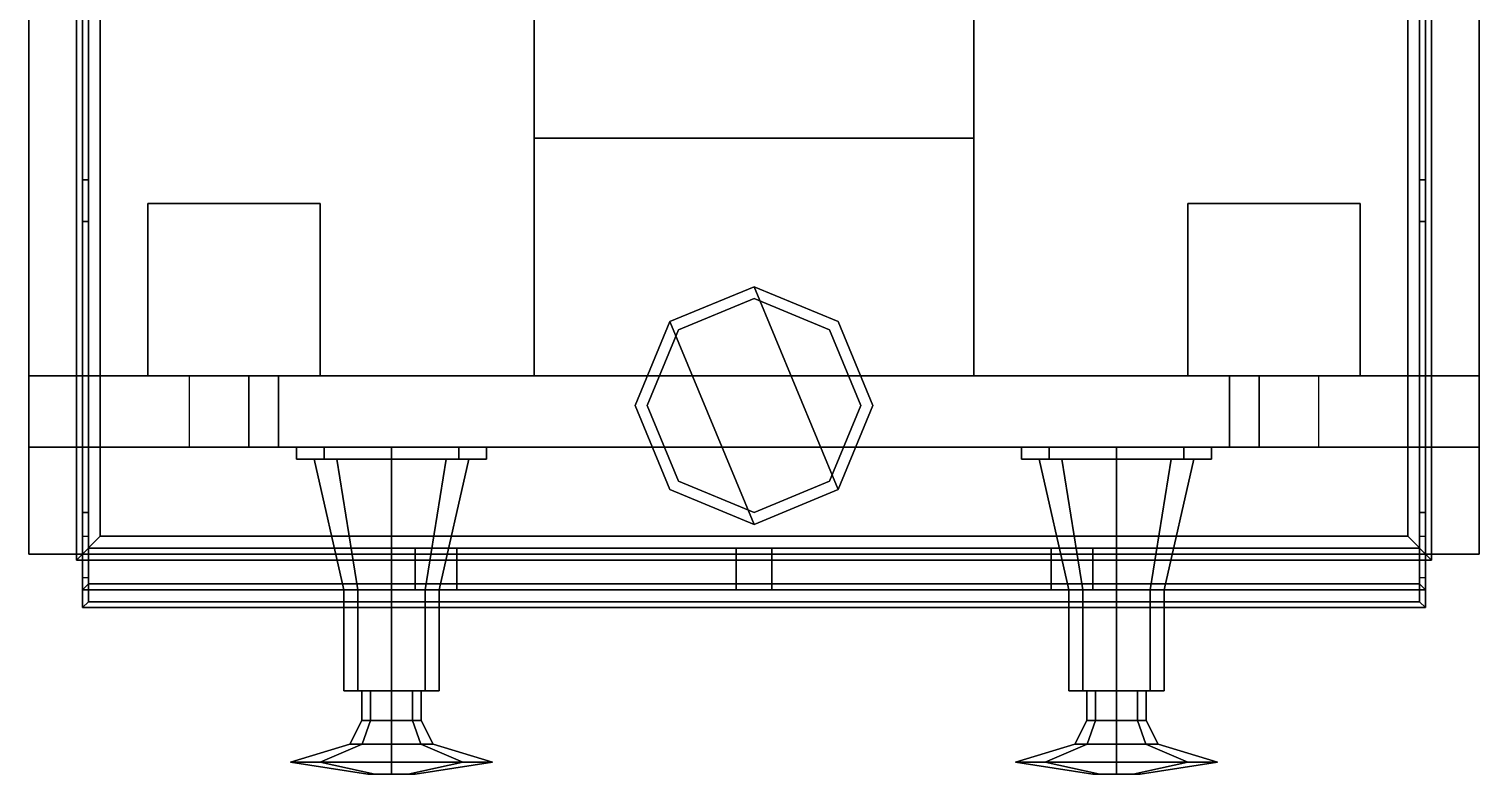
# Model space of a CAD drawing. Header units: millimetres. Extents: x -1.2 to 3, y -5.2 to 18.7.
# Drawn here: x -1.22 to 1.22, y -5.2 to -3.946 of the extents above; entities that cross this region are included whole.
import ezdxf

# ---------------------------------------------------------------- set-up
doc = ezdxf.new("R2010")
doc.units = ezdxf.units.MM

msp = doc.modelspace()

# ---------------------------------------------------------------- linework, layer by layer
for points in [[(-1.22, 4.67, 1.04), (-1.22, -4.83, 1.04), (-1.22, -4.83, 1.15), (-1.22, 4.67, 1.15)], [(1.22, 4.67, 1.04), (1.22, -4.83, 1.04), (-1.22, -4.83, 1.04), (-1.22, 4.67, 1.04)], [(-1.13, 1.91, 1.15), (-1.22, 4.67, 1.15), (-1.22, -4.83, 1.15), (-1.13, -4.83, 1.15)], [(1.22, -4.83, 1.15), (1.22, 4.67, 1.15), (1.13, 1.91, 1.15), (1.13, -4.83, 1.15)], [(1.22, -4.83, 1.15), (1.22, -4.83, 1.04), (1.22, 4.67, 1.04), (1.22, 4.67, 1.15)], [(-0.37, 3.47, 0.46), (-0.37, -4.13, 0.46), (-0.37, -4.13, 1.04), (-0.37, 3.47, 1.04)], [(0.37, 3.47, 0.46), (0.37, -4.13, 0.46), (-0.37, -4.13, 0.46), (-0.37, 3.47, 0.46)], [(0.37, -4.13, 1.04), (0.37, -4.13, 0.46), (0.37, 3.47, 0.46), (0.37, 3.47, 1.04)], [(-1.13, -3.73, 1.15), (-1.13, -4.83, 1.15), (-1.13, -4.83, 2.44), (-1.13, -3.73, 2.44)], [(1.13, -4.83, 2.44), (1.13, -4.83, 1.15), (1.13, -3.73, 1.15), (1.13, -3.73, 2.44)], [(-1.12, -3.77, 2.54), (-1.12, -4.76, 2.54), (-1.13, -4.76, 2.54), (-1.13, -3.77, 2.54)], [(-1.13, -3.77, 2.54), (-1.13, -4.83, 2.54), (-1.13, -4.83, 2.59), (-1.13, -3.77, 2.59)], [(-1.13, -3.77, 2.59), (-1.13, -4.83, 2.59), (-1.12, -4.83, 2.59), (-1.12, -3.77, 2.59)], [(-1.12, -3.77, 2.67), (-1.12, -4.88, 2.67), (-1.13, -4.89, 2.67), (-1.13, -3.77, 2.67)], [(-1.13, -3.77, 2.67), (-1.13, -4.89, 2.67), (-1.13, -4.92, 2.72), (-1.13, -3.77, 2.72)], [(-1.13, -3.77, 2.72), (-1.13, -4.92, 2.72), (-1.12, -4.91, 2.72), (-1.12, -3.77, 2.72)], [(-1.12, -4.82, 2.59), (-1.12, -4.82, 2.54), (-1.12, -3.77, 2.54), (-1.12, -3.77, 2.59)], [(-1.12, -4.91, 2.72), (-1.12, -4.88, 2.67), (-1.12, -3.77, 2.67), (-1.12, -3.77, 2.72)], [(1.12, -3.77, 2.67), (1.12, -4.88, 2.67), (1.12, -4.91, 2.72), (1.12, -3.77, 2.72)], [(1.13, -3.77, 2.67), (1.13, -4.89, 2.67), (1.12, -4.88, 2.67), (1.12, -3.77, 2.67)], [(1.12, -3.77, 2.72), (1.12, -4.91, 2.72), (1.13, -4.92, 2.72), (1.13, -3.77, 2.72)], [(1.13, -3.77, 2.54), (1.13, -4.83, 2.54), (1.12, -4.83, 2.54), (1.12, -3.77, 2.54)], [(1.12, -3.77, 2.54), (1.12, -4.82, 2.54), (1.12, -4.82, 2.59), (1.12, -3.77, 2.59)], [(1.12, -3.77, 2.59), (1.12, -4.83, 2.59), (1.13, -4.83, 2.59), (1.13, -3.77, 2.59)], [(1.13, -4.92, 2.72), (1.13, -4.89, 2.67), (1.13, -3.77, 2.67), (1.13, -3.77, 2.72)], [(1.13, -4.83, 2.59), (1.13, -4.83, 2.54), (1.13, -3.77, 2.54), (1.13, -3.77, 2.59)], [(-1.14, -3.87, 2.48), (-1.14, -3.85, 2.44), (-1.14, -4.84, 2.44), (-1.14, -4.84, 2.48)], [(-1.14, -3.85, 2.44), (-1.13, -3.85, 2.44), (-1.13, -4.83, 2.44), (-1.14, -4.84, 2.44)], [(-1.1, -4.8, 2.48), (-1.1, -4.8, 2.44), (-1.1, -3.85, 2.44), (-1.1, -3.87, 2.48)], [(-1.1, -3.85, 2.44), (-1.1, -4.8, 2.44), (1.1, -4.8, 2.44), (1.1, -3.85, 2.44)], [(1.1, -3.87, 2.48), (1.1, -3.85, 2.44), (1.1, -4.8, 2.44), (1.1, -4.8, 2.48)], [(1.13, -3.85, 2.44), (1.14, -3.85, 2.44), (1.14, -4.84, 2.44), (1.13, -4.83, 2.44)], [(1.14, -4.84, 2.48), (1.14, -4.84, 2.44), (1.14, -3.85, 2.44), (1.14, -3.87, 2.48)], [(-1.14, -4.84, 2.48), (-1.1, -4.8, 2.48), (-1.1, -3.87, 2.48), (-1.14, -3.87, 2.48)], [(1.1, -4.8, 2.48), (1.14, -4.84, 2.48), (1.14, -3.87, 2.48), (1.1, -3.87, 2.48)], [(-0.37, -4.13, 0.66), (-0.37, -4.13, 0.46), (0.37, -4.13, 0.46), (0.37, -4.13, 0.66)], [(-0.37, -4.13, 0.66), (-0.37, -4.53, 0.66), (-0.37, -4.53, 1.04), (-0.37, -4.13, 1.04)], [(0.37, -4.13, 0.66), (0.37, -4.53, 0.66), (-0.37, -4.53, 0.66), (-0.37, -4.13, 0.66)], [(0.37, -4.53, 1.04), (0.37, -4.53, 0.66), (0.37, -4.13, 0.66), (0.37, -4.13, 1.04)], [(-1.13, -4.2, 2.59), (-1.13, -4.2, 2.67), (-1.12, -4.2, 2.67), (-1.12, -4.2, 2.59)], [(-1.13, -4.27, 2.59), (-1.13, -4.27, 2.67), (-1.13, -4.2, 2.67), (-1.13, -4.2, 2.59)], [(-1.13, -4.2, 2.54), (-1.13, -4.27, 2.54), (-1.12, -4.27, 2.54), (-1.12, -4.2, 2.54)], [(-1.13, -4.27, 2.48), (-1.13, -4.27, 2.54), (-1.13, -4.2, 2.54), (-1.13, -4.2, 2.48)], [(-1.13, -4.2, 2.48), (-1.13, -4.2, 2.54), (-1.12, -4.2, 2.54), (-1.12, -4.2, 2.48)], [(-1.12, -4.2, 2.67), (-1.12, -4.27, 2.67), (-1.12, -4.27, 2.59), (-1.12, -4.2, 2.59)], [(-1.12, -4.2, 2.54), (-1.12, -4.27, 2.54), (-1.12, -4.27, 2.48), (-1.12, -4.2, 2.48)], [(1.12, -4.2, 2.48), (1.12, -4.2, 2.54), (1.13, -4.2, 2.54), (1.13, -4.2, 2.48)], [(1.12, -4.27, 2.48), (1.12, -4.27, 2.54), (1.12, -4.2, 2.54), (1.12, -4.2, 2.48)], [(1.12, -4.2, 2.54), (1.12, -4.27, 2.54), (1.13, -4.27, 2.54), (1.13, -4.2, 2.54)], [(1.12, -4.27, 2.59), (1.12, -4.27, 2.67), (1.12, -4.2, 2.67), (1.12, -4.2, 2.59)], [(1.12, -4.2, 2.59), (1.12, -4.2, 2.67), (1.13, -4.2, 2.67), (1.13, -4.2, 2.59)], [(1.13, -4.2, 2.54), (1.13, -4.27, 2.54), (1.13, -4.27, 2.48), (1.13, -4.2, 2.48)], [(1.13, -4.2, 2.67), (1.13, -4.27, 2.67), (1.13, -4.27, 2.59), (1.13, -4.2, 2.59)], [(-1.02, -4.24, 0.78), (-1.02, -4.53, 0.78), (-0.73, -4.53, 0.78), (-0.73, -4.24, 0.78)], [(-0.73, -4.24, 0.71), (-0.73, -4.53, 0.71), (-1.02, -4.53, 0.71), (-1.02, -4.24, 0.71)], [(-1.02, -4.24, 0.71), (-1.02, -4.53, 0.71), (-1.02, -4.53, 0.78), (-1.02, -4.24, 0.78)], [(-0.73, -4.24, 0.78), (-0.73, -4.24, 0.71), (-1.02, -4.24, 0.71), (-1.02, -4.24, 0.78)], [(-0.73, -4.53, 0.78), (-0.73, -4.53, 0.71), (-0.73, -4.24, 0.71), (-0.73, -4.24, 0.78)], [(0.73, -4.24, 0.78), (0.73, -4.53, 0.78), (1.02, -4.53, 0.78), (1.02, -4.24, 0.78)], [(1.02, -4.24, 0.71), (1.02, -4.53, 0.71), (0.73, -4.53, 0.71), (0.73, -4.24, 0.71)], [(1.02, -4.24, 0.78), (1.02, -4.24, 0.71), (0.73, -4.24, 0.71), (0.73, -4.24, 0.78)], [(0.73, -4.24, 0.71), (0.73, -4.53, 0.71), (0.73, -4.53, 0.78), (0.73, -4.24, 0.78)], [(1.02, -4.53, 0.78), (1.02, -4.53, 0.71), (1.02, -4.24, 0.71), (1.02, -4.24, 0.78)], [(-1.12, -4.27, 2.59), (-1.12, -4.27, 2.67), (-1.13, -4.27, 2.67), (-1.13, -4.27, 2.59)], [(-1.12, -4.27, 2.48), (-1.12, -4.27, 2.54), (-1.13, -4.27, 2.54), (-1.13, -4.27, 2.48)], [(1.13, -4.27, 2.48), (1.13, -4.27, 2.54), (1.12, -4.27, 2.54), (1.12, -4.27, 2.48)], [(1.13, -4.27, 2.59), (1.13, -4.27, 2.67), (1.12, -4.27, 2.67), (1.12, -4.27, 2.59)], [(0, -4.38, 2.74), (-0.1414, -4.4386, 2.74), (-0.1414, -4.4386, 2.78), (0, -4.38, 2.78)], [(-0.1414, -4.4386, 2.78), (0, -4.78, 2.78), (0.1414, -4.7214, 2.78), (0, -4.38, 2.78)], [(0.1414, -4.4386, 2.74), (0, -4.38, 2.74), (0, -4.38, 2.78), (0.1414, -4.4386, 2.78)], [(0, -4.38, 2.78), (0.1414, -4.7214, 2.78), (0.2, -4.58, 2.78), (0.1414, -4.4386, 2.78)], [(0, -4.4, 2.48), (-0.1273, -4.4527, 2.48), (-0.1273, -4.4527, 2.74), (0, -4.4, 2.74)], [(0.1273, -4.4527, 2.48), (0, -4.4, 2.48), (0, -4.4, 2.74), (0.1273, -4.4527, 2.74)], [(-0.1414, -4.4386, 2.74), (-0.2, -4.58, 2.74), (-0.2, -4.58, 2.78), (-0.1414, -4.4386, 2.78)], [(-0.2, -4.58, 2.78), (-0.1414, -4.7214, 2.78), (0, -4.78, 2.78), (-0.1414, -4.4386, 2.78)], [(0.2, -4.58, 2.74), (0.1414, -4.4386, 2.74), (0.1414, -4.4386, 2.78), (0.2, -4.58, 2.78)], [(-0.1273, -4.4527, 2.48), (-0.18, -4.58, 2.48), (-0.18, -4.58, 2.74), (-0.1273, -4.4527, 2.74)], [(0.18, -4.58, 2.48), (0.1273, -4.4527, 2.48), (0.1273, -4.4527, 2.74), (0.18, -4.58, 2.74)], [(1.22, -4.53, 1.04), (1.22, -4.53, 0.87), (-1.22, -4.53, 0.87), (-1.22, -4.53, 1.04)], [(-1.22, -4.53, 0.87), (-1.22, -4.65, 0.87), (-1.22, -4.65, 1.04), (-1.22, -4.53, 1.04)], [(1.22, -4.53, 0.87), (1.22, -4.65, 0.87), (-1.22, -4.65, 0.87), (-1.22, -4.53, 0.87)], [(-1.22, -4.53, 1.04), (-1.22, -4.65, 1.04), (1.22, -4.65, 1.04), (1.22, -4.53, 1.04)], [(0.95, -4.53, 0.87), (0.85, -4.53, 0.81), (-0.85, -4.53, 0.81), (-0.95, -4.53, 0.87)], [(-0.85, -4.53, 0.81), (-0.85, -4.65, 0.81), (-0.95, -4.65, 0.87), (-0.95, -4.53, 0.87)], [(-0.8, -4.53, 0.71), (-0.85, -4.53, 0.81), (0.85, -4.53, 0.81), (0.8, -4.53, 0.71)], [(-0.8, -4.65, 0.71), (-0.85, -4.65, 0.81), (-0.85, -4.53, 0.81), (-0.8, -4.53, 0.71)], [(0.8, -4.53, 0.71), (0.8, -4.53, 0.66), (-0.8, -4.53, 0.66), (-0.8, -4.53, 0.71)], [(-0.8, -4.65, 0.66), (-0.8, -4.53, 0.66), (0.8, -4.53, 0.66), (0.8, -4.65, 0.66)], [(-0.8, -4.53, 0.71), (-0.8, -4.53, 0.66), (-0.8, -4.65, 0.66), (-0.8, -4.65, 0.71)], [(0.85, -4.53, 0.81), (0.85, -4.65, 0.81), (0.8, -4.65, 0.71), (0.8, -4.53, 0.71)], [(0.8, -4.65, 0.66), (0.8, -4.53, 0.66), (0.8, -4.53, 0.71), (0.8, -4.65, 0.71)], [(0.95, -4.65, 0.87), (0.85, -4.65, 0.81), (0.85, -4.53, 0.81), (0.95, -4.53, 0.87)], [(1.22, -4.65, 1.04), (1.22, -4.65, 0.87), (1.22, -4.53, 0.87), (1.22, -4.53, 1.04)], [(-0.2, -4.58, 2.74), (-0.1414, -4.7214, 2.74), (-0.1414, -4.7214, 2.78), (-0.2, -4.58, 2.78)], [(-0.18, -4.58, 2.48), (-0.1273, -4.7073, 2.48), (-0.1273, -4.7073, 2.74), (-0.18, -4.58, 2.74)], [(0.1273, -4.7073, 2.48), (0.18, -4.58, 2.48), (0.18, -4.58, 2.74), (0.1273, -4.7073, 2.74)], [(0.1414, -4.7214, 2.74), (0.2, -4.58, 2.74), (0.2, -4.58, 2.78), (0.1414, -4.7214, 2.78)], [(-1.22, -4.65, 1.04), (-1.22, -4.65, 0.87), (1.22, -4.65, 0.87), (1.22, -4.65, 1.04)], [(-0.95, -4.65, 0.87), (-0.85, -4.65, 0.81), (0.85, -4.65, 0.81), (0.95, -4.65, 0.87)], [(0.8, -4.65, 0.71), (0.85, -4.65, 0.81), (-0.85, -4.65, 0.81), (-0.8, -4.65, 0.71)], [(-0.8, -4.65, 0.71), (-0.8, -4.65, 0.66), (0.8, -4.65, 0.66), (0.8, -4.65, 0.71)], [(-0.1273, -4.7073, 2.48), (0, -4.76, 2.48), (0, -4.76, 2.74), (-0.1273, -4.7073, 2.74)], [(0, -4.76, 2.48), (0.1273, -4.7073, 2.48), (0.1273, -4.7073, 2.74), (0, -4.76, 2.74)], [(-0.1414, -4.7214, 2.74), (0, -4.78, 2.74), (0, -4.78, 2.78), (-0.1414, -4.7214, 2.78)], [(0, -4.78, 2.74), (0.1414, -4.7214, 2.74), (0.1414, -4.7214, 2.78), (0, -4.78, 2.78)], [(-1.13, -4.83, 2.59), (-1.13, -4.87, 2.67), (-1.13, -4.8, 2.67), (-1.13, -4.76, 2.59)], [(-1.13, -4.76, 2.59), (-1.13, -4.8, 2.67), (-1.12, -4.8, 2.67), (-1.12, -4.76, 2.59)], [(-1.13, -4.76, 2.48), (-1.13, -4.76, 2.54), (-1.12, -4.76, 2.54), (-1.12, -4.76, 2.48)], [(-1.13, -4.83, 2.48), (-1.13, -4.83, 2.54), (-1.13, -4.76, 2.54), (-1.13, -4.76, 2.48)], [(-1.12, -4.8, 2.67), (-1.12, -4.87, 2.67), (-1.12, -4.83, 2.59), (-1.12, -4.76, 2.59)], [(-1.12, -4.76, 2.54), (-1.12, -4.83, 2.54), (-1.12, -4.83, 2.48), (-1.12, -4.76, 2.48)], [(1.12, -4.83, 2.59), (1.12, -4.87, 2.67), (1.12, -4.8, 2.67), (1.12, -4.76, 2.59)], [(1.12, -4.76, 2.59), (1.12, -4.8, 2.67), (1.13, -4.8, 2.67), (1.13, -4.76, 2.59)], [(1.12, -4.83, 2.48), (1.12, -4.83, 2.54), (1.12, -4.76, 2.54), (1.12, -4.76, 2.48)], [(1.12, -4.76, 2.48), (1.12, -4.76, 2.54), (1.13, -4.76, 2.54), (1.13, -4.76, 2.48)], [(1.13, -4.8, 2.67), (1.13, -4.87, 2.67), (1.13, -4.83, 2.59), (1.13, -4.76, 2.59)], [(1.13, -4.76, 2.54), (1.13, -4.83, 2.54), (1.13, -4.83, 2.48), (1.13, -4.76, 2.48)], [(-1.1, -4.8, 2.48), (-1.14, -4.84, 2.48), (1.14, -4.84, 2.48), (1.1, -4.8, 2.48)], [(1.1, -4.8, 2.48), (1.1, -4.8, 2.44), (-1.1, -4.8, 2.44), (-1.1, -4.8, 2.48)], [(-1.22, -4.83, 1.15), (-1.22, -4.83, 1.04), (1.22, -4.83, 1.04), (1.22, -4.83, 1.15)], [(1.13, -4.83, 2.44), (1.14, -4.84, 2.44), (-1.14, -4.84, 2.44), (-1.13, -4.83, 2.44)], [(-1.13, -4.83, 2.44), (-1.13, -4.83, 1.15), (1.13, -4.83, 1.15), (1.13, -4.83, 2.44)], [(-1.12, -4.83, 2.59), (-1.12, -4.87, 2.67), (-1.13, -4.87, 2.67), (-1.13, -4.83, 2.59)], [(-1.12, -4.83, 2.48), (-1.12, -4.83, 2.54), (-1.13, -4.83, 2.54), (-1.13, -4.83, 2.48)], [(-1.13, -4.83, 2.54), (1.13, -4.83, 2.54), (1.13, -4.83, 2.59), (-1.13, -4.83, 2.59)], [(-1.12, -4.82, 2.54), (1.12, -4.82, 2.54), (1.13, -4.83, 2.54), (-1.12, -4.83, 2.54)], [(1.12, -4.82, 2.59), (1.12, -4.82, 2.54), (-1.12, -4.82, 2.54), (-1.12, -4.82, 2.59)], [(-1.12, -4.83, 2.59), (1.12, -4.83, 2.59), (1.12, -4.82, 2.59), (-1.12, -4.82, 2.59)], [(-0.57, -4.88, 2.67), (-0.5, -4.88, 2.67), (-0.5, -4.82, 2.59), (-0.57, -4.82, 2.59)], [(-0.57, -4.83, 2.59), (-0.57, -4.89, 2.67), (-0.57, -4.88, 2.67), (-0.57, -4.82, 2.59)], [(-0.57, -4.82, 2.54), (-0.5, -4.82, 2.54), (-0.5, -4.82, 2.48), (-0.57, -4.82, 2.48)], [(-0.57, -4.83, 2.48), (-0.57, -4.83, 2.54), (-0.57, -4.82, 2.54), (-0.57, -4.82, 2.48)], [(-0.5, -4.83, 2.59), (-0.5, -4.89, 2.67), (-0.57, -4.89, 2.67), (-0.57, -4.83, 2.59)], [(-0.5, -4.83, 2.48), (-0.5, -4.83, 2.54), (-0.57, -4.83, 2.54), (-0.57, -4.83, 2.48)], [(-0.5, -4.82, 2.59), (-0.5, -4.88, 2.67), (-0.5, -4.89, 2.67), (-0.5, -4.83, 2.59)], [(-0.5, -4.82, 2.48), (-0.5, -4.82, 2.54), (-0.5, -4.83, 2.54), (-0.5, -4.83, 2.48)], [(-0.03, -4.88, 2.67), (0.03, -4.88, 2.67), (0.03, -4.82, 2.59), (-0.03, -4.82, 2.59)], [(-0.03, -4.83, 2.59), (-0.03, -4.89, 2.67), (-0.03, -4.88, 2.67), (-0.03, -4.82, 2.59)], [(-0.03, -4.83, 2.48), (-0.03, -4.83, 2.54), (-0.03, -4.82, 2.54), (-0.03, -4.82, 2.48)], [(-0.03, -4.82, 2.54), (0.03, -4.82, 2.54), (0.03, -4.82, 2.48), (-0.03, -4.82, 2.48)], [(0.03, -4.83, 2.59), (0.03, -4.89, 2.67), (-0.03, -4.89, 2.67), (-0.03, -4.83, 2.59)], [(0.03, -4.83, 2.48), (0.03, -4.83, 2.54), (-0.03, -4.83, 2.54), (-0.03, -4.83, 2.48)], [(0.03, -4.82, 2.59), (0.03, -4.88, 2.67), (0.03, -4.89, 2.67), (0.03, -4.83, 2.59)], [(0.03, -4.82, 2.48), (0.03, -4.82, 2.54), (0.03, -4.83, 2.54), (0.03, -4.83, 2.48)], [(0.5, -4.83, 2.59), (0.5, -4.89, 2.67), (0.5, -4.88, 2.67), (0.5, -4.82, 2.59)], [(0.5, -4.88, 2.67), (0.57, -4.88, 2.67), (0.57, -4.82, 2.59), (0.5, -4.82, 2.59)], [(0.5, -4.82, 2.54), (0.57, -4.82, 2.54), (0.57, -4.82, 2.48), (0.5, -4.82, 2.48)], [(0.5, -4.83, 2.48), (0.5, -4.83, 2.54), (0.5, -4.82, 2.54), (0.5, -4.82, 2.48)], [(0.57, -4.83, 2.59), (0.57, -4.89, 2.67), (0.5, -4.89, 2.67), (0.5, -4.83, 2.59)], [(0.57, -4.83, 2.48), (0.57, -4.83, 2.54), (0.5, -4.83, 2.54), (0.5, -4.83, 2.48)], [(0.57, -4.82, 2.59), (0.57, -4.88, 2.67), (0.57, -4.89, 2.67), (0.57, -4.83, 2.59)], [(0.57, -4.82, 2.48), (0.57, -4.82, 2.54), (0.57, -4.83, 2.54), (0.57, -4.83, 2.48)], [(1.13, -4.83, 2.59), (1.13, -4.87, 2.67), (1.12, -4.87, 2.67), (1.12, -4.83, 2.59)], [(1.13, -4.83, 2.48), (1.13, -4.83, 2.54), (1.12, -4.83, 2.54), (1.12, -4.83, 2.48)], [(-1.14, -4.84, 2.48), (-1.14, -4.84, 2.44), (1.14, -4.84, 2.44), (1.14, -4.84, 2.48)], [(-1.12, -4.88, 2.67), (1.12, -4.88, 2.67), (1.13, -4.89, 2.67), (-1.13, -4.89, 2.67)], [(1.12, -4.91, 2.72), (1.12, -4.88, 2.67), (-1.12, -4.88, 2.67), (-1.12, -4.91, 2.72)], [(-1.13, -4.89, 2.67), (1.13, -4.89, 2.67), (1.13, -4.92, 2.72), (-1.13, -4.92, 2.72)], [(-1.13, -4.92, 2.72), (1.13, -4.92, 2.72), (1.12, -4.91, 2.72), (-1.12, -4.91, 2.72)]]:
    msp.add_3dface(points)
at = {"color": 1}
for points in [[(-0.7231, -4.67, 0.7369), (-0.77, -4.67, 0.85), (-0.77, -4.65, 0.85), (-0.7231, -4.65, 0.7369)], [(-0.77, -4.67, 0.85), (-0.7231, -4.67, 0.9631), (-0.7231, -4.65, 0.9631), (-0.77, -4.65, 0.85)], [(-0.61, -4.67, 0.69), (-0.7231, -4.67, 0.7369), (-0.7231, -4.65, 0.7369), (-0.61, -4.65, 0.69)], [(-0.7231, -4.67, 0.9631), (-0.61, -4.67, 1.01), (-0.61, -4.65, 1.01), (-0.7231, -4.65, 0.9631)], [(-0.4969, -4.67, 0.7369), (-0.61, -4.67, 0.69), (-0.61, -4.65, 0.69), (-0.4969, -4.65, 0.7369)], [(-0.61, -4.67, 1.01), (-0.4969, -4.67, 0.9631), (-0.4969, -4.65, 0.9631), (-0.61, -4.65, 1.01)], [(-0.45, -4.67, 0.85), (-0.4969, -4.67, 0.7369), (-0.4969, -4.65, 0.7369), (-0.45, -4.65, 0.85)], [(-0.4969, -4.67, 0.9631), (-0.45, -4.67, 0.85), (-0.45, -4.65, 0.85), (-0.4969, -4.65, 0.9631)], [(0.4969, -4.67, 0.7369), (0.45, -4.67, 0.85), (0.45, -4.65, 0.85), (0.4969, -4.65, 0.7369)], [(0.45, -4.67, 0.85), (0.4969, -4.67, 0.9631), (0.4969, -4.65, 0.9631), (0.45, -4.65, 0.85)], [(0.61, -4.67, 0.69), (0.4969, -4.67, 0.7369), (0.4969, -4.65, 0.7369), (0.61, -4.65, 0.69)], [(0.4969, -4.67, 0.9631), (0.61, -4.67, 1.01), (0.61, -4.65, 1.01), (0.4969, -4.65, 0.9631)], [(0.7231, -4.67, 0.7369), (0.61, -4.67, 0.69), (0.61, -4.65, 0.69), (0.7231, -4.65, 0.7369)], [(0.61, -4.67, 1.01), (0.7231, -4.67, 0.9631), (0.7231, -4.65, 0.9631), (0.61, -4.65, 1.01)], [(0.77, -4.67, 0.85), (0.7231, -4.67, 0.7369), (0.7231, -4.65, 0.7369), (0.77, -4.65, 0.85)], [(0.7231, -4.67, 0.9631), (0.77, -4.67, 0.85), (0.77, -4.65, 0.85), (0.7231, -4.65, 0.9631)], [(-0.77, -4.67, 0.85), (-0.4969, -4.67, 0.7369), (-0.45, -4.67, 0.85), (-0.7231, -4.67, 0.9631)], [(-0.7231, -4.67, 0.7369), (-0.61, -4.67, 0.69), (-0.4969, -4.67, 0.7369), (-0.77, -4.67, 0.85)], [(-0.74, -4.67, 0.85), (-0.7019, -4.67, 0.7581), (-0.6666, -4.89, 0.7934), (-0.69, -4.89, 0.85)], [(-0.7019, -4.67, 0.9419), (-0.74, -4.67, 0.85), (-0.69, -4.89, 0.85), (-0.6666, -4.89, 0.9066)], [(-0.7231, -4.67, 0.9631), (-0.45, -4.67, 0.85), (-0.4969, -4.67, 0.9631), (-0.61, -4.67, 1.01)], [(-0.7019, -4.67, 0.7581), (-0.61, -4.67, 0.72), (-0.61, -4.89, 0.77), (-0.6666, -4.89, 0.7934)], [(-0.61, -4.67, 0.98), (-0.7019, -4.67, 0.9419), (-0.6666, -4.89, 0.9066), (-0.61, -4.89, 0.93)], [(-0.61, -4.67, 0.72), (-0.5181, -4.67, 0.7581), (-0.5534, -4.89, 0.7934), (-0.61, -4.89, 0.77)], [(-0.5181, -4.67, 0.9419), (-0.61, -4.67, 0.98), (-0.61, -4.89, 0.93), (-0.5534, -4.89, 0.9066)], [(-0.5181, -4.67, 0.7581), (-0.48, -4.67, 0.85), (-0.53, -4.89, 0.85), (-0.5534, -4.89, 0.7934)], [(-0.48, -4.67, 0.85), (-0.5181, -4.67, 0.9419), (-0.5534, -4.89, 0.9066), (-0.53, -4.89, 0.85)], [(0.4969, -4.67, 0.7369), (0.61, -4.67, 0.69), (0.7231, -4.67, 0.7369), (0.45, -4.67, 0.85)], [(0.45, -4.67, 0.85), (0.7231, -4.67, 0.7369), (0.77, -4.67, 0.85), (0.4969, -4.67, 0.9631)], [(0.5181, -4.67, 0.9419), (0.48, -4.67, 0.85), (0.53, -4.89, 0.85), (0.5534, -4.89, 0.9066)], [(0.48, -4.67, 0.85), (0.5181, -4.67, 0.7581), (0.5534, -4.89, 0.7934), (0.53, -4.89, 0.85)], [(0.4969, -4.67, 0.9631), (0.77, -4.67, 0.85), (0.7231, -4.67, 0.9631), (0.61, -4.67, 1.01)], [(0.5181, -4.67, 0.7581), (0.61, -4.67, 0.72), (0.61, -4.89, 0.77), (0.5534, -4.89, 0.7934)], [(0.61, -4.67, 0.98), (0.5181, -4.67, 0.9419), (0.5534, -4.89, 0.9066), (0.61, -4.89, 0.93)], [(0.61, -4.67, 0.72), (0.7019, -4.67, 0.7581), (0.6666, -4.89, 0.7934), (0.61, -4.89, 0.77)], [(0.7019, -4.67, 0.9419), (0.61, -4.67, 0.98), (0.61, -4.89, 0.93), (0.6666, -4.89, 0.9066)], [(0.74, -4.67, 0.85), (0.7019, -4.67, 0.9419), (0.6666, -4.89, 0.9066), (0.69, -4.89, 0.85)], [(0.7019, -4.67, 0.7581), (0.74, -4.67, 0.85), (0.69, -4.89, 0.85), (0.6666, -4.89, 0.7934)], [(-0.69, -5.06, 0.85), (-0.6666, -5.06, 0.9066), (-0.6666, -4.89, 0.9066), (-0.69, -4.89, 0.85)], [(-0.6666, -5.06, 0.7934), (-0.69, -5.06, 0.85), (-0.69, -4.89, 0.85), (-0.6666, -4.89, 0.7934)], [(-0.6666, -5.06, 0.9066), (-0.61, -5.06, 0.93), (-0.61, -4.89, 0.93), (-0.6666, -4.89, 0.9066)], [(-0.61, -5.06, 0.77), (-0.6666, -5.06, 0.7934), (-0.6666, -4.89, 0.7934), (-0.61, -4.89, 0.77)], [(-0.61, -5.06, 0.93), (-0.5534, -5.06, 0.9066), (-0.5534, -4.89, 0.9066), (-0.61, -4.89, 0.93)], [(-0.5534, -5.06, 0.7934), (-0.61, -5.06, 0.77), (-0.61, -4.89, 0.77), (-0.5534, -4.89, 0.7934)], [(-0.5534, -5.06, 0.9066), (-0.53, -5.06, 0.85), (-0.53, -4.89, 0.85), (-0.5534, -4.89, 0.9066)], [(-0.53, -5.06, 0.85), (-0.5534, -5.06, 0.7934), (-0.5534, -4.89, 0.7934), (-0.53, -4.89, 0.85)], [(0.5534, -5.06, 0.7934), (0.53, -5.06, 0.85), (0.53, -4.89, 0.85), (0.5534, -4.89, 0.7934)], [(0.53, -5.06, 0.85), (0.5534, -5.06, 0.9066), (0.5534, -4.89, 0.9066), (0.53, -4.89, 0.85)], [(0.61, -5.06, 0.77), (0.5534, -5.06, 0.7934), (0.5534, -4.89, 0.7934), (0.61, -4.89, 0.77)], [(0.5534, -5.06, 0.9066), (0.61, -5.06, 0.93), (0.61, -4.89, 0.93), (0.5534, -4.89, 0.9066)], [(0.6666, -5.06, 0.7934), (0.61, -5.06, 0.77), (0.61, -4.89, 0.77), (0.6666, -4.89, 0.7934)], [(0.61, -5.06, 0.93), (0.6666, -5.06, 0.9066), (0.6666, -4.89, 0.9066), (0.61, -4.89, 0.93)], [(0.69, -5.06, 0.85), (0.6666, -5.06, 0.7934), (0.6666, -4.89, 0.7934), (0.69, -4.89, 0.85)], [(0.6666, -5.06, 0.9066), (0.69, -5.06, 0.85), (0.69, -4.89, 0.85), (0.6666, -4.89, 0.9066)], [(-0.69, -5.06, 0.85), (-0.5534, -5.06, 0.7934), (-0.53, -5.06, 0.85), (-0.6666, -5.06, 0.9066)], [(-0.6666, -5.06, 0.7934), (-0.61, -5.06, 0.77), (-0.5534, -5.06, 0.7934), (-0.69, -5.06, 0.85)], [(-0.6666, -5.06, 0.9066), (-0.53, -5.06, 0.85), (-0.5534, -5.06, 0.9066), (-0.61, -5.06, 0.93)], [(-0.66, -5.11, 0.85), (-0.6454, -5.11, 0.8854), (-0.6454, -5.06, 0.8854), (-0.66, -5.06, 0.85)], [(-0.6454, -5.11, 0.8146), (-0.66, -5.11, 0.85), (-0.66, -5.06, 0.85), (-0.6454, -5.06, 0.8146)], [(-0.6454, -5.11, 0.8854), (-0.61, -5.11, 0.9), (-0.61, -5.06, 0.9), (-0.6454, -5.06, 0.8854)], [(-0.61, -5.11, 0.8), (-0.6454, -5.11, 0.8146), (-0.6454, -5.06, 0.8146), (-0.61, -5.06, 0.8)], [(-0.61, -5.11, 0.9), (-0.5746, -5.11, 0.8854), (-0.5746, -5.06, 0.8854), (-0.61, -5.06, 0.9)], [(-0.5746, -5.11, 0.8146), (-0.61, -5.11, 0.8), (-0.61, -5.06, 0.8), (-0.5746, -5.06, 0.8146)], [(-0.5746, -5.11, 0.8854), (-0.56, -5.11, 0.85), (-0.56, -5.06, 0.85), (-0.5746, -5.06, 0.8854)], [(-0.56, -5.11, 0.85), (-0.5746, -5.11, 0.8146), (-0.5746, -5.06, 0.8146), (-0.56, -5.06, 0.85)], [(0.5534, -5.06, 0.7934), (0.61, -5.06, 0.77), (0.6666, -5.06, 0.7934), (0.53, -5.06, 0.85)], [(0.53, -5.06, 0.85), (0.6666, -5.06, 0.7934), (0.69, -5.06, 0.85), (0.5534, -5.06, 0.9066)], [(0.5534, -5.06, 0.9066), (0.69, -5.06, 0.85), (0.6666, -5.06, 0.9066), (0.61, -5.06, 0.93)], [(0.5746, -5.11, 0.8146), (0.56, -5.11, 0.85), (0.56, -5.06, 0.85), (0.5746, -5.06, 0.8146)], [(0.56, -5.11, 0.85), (0.5746, -5.11, 0.8854), (0.5746, -5.06, 0.8854), (0.56, -5.06, 0.85)], [(0.61, -5.11, 0.8), (0.5746, -5.11, 0.8146), (0.5746, -5.06, 0.8146), (0.61, -5.06, 0.8)], [(0.5746, -5.11, 0.8854), (0.61, -5.11, 0.9), (0.61, -5.06, 0.9), (0.5746, -5.06, 0.8854)], [(0.6454, -5.11, 0.8146), (0.61, -5.11, 0.8), (0.61, -5.06, 0.8), (0.6454, -5.06, 0.8146)], [(0.61, -5.11, 0.9), (0.6454, -5.11, 0.8854), (0.6454, -5.06, 0.8854), (0.61, -5.06, 0.9)], [(0.66, -5.11, 0.85), (0.6454, -5.11, 0.8146), (0.6454, -5.06, 0.8146), (0.66, -5.06, 0.85)], [(0.6454, -5.11, 0.8854), (0.66, -5.11, 0.85), (0.66, -5.06, 0.85), (0.6454, -5.06, 0.8854)], [(-0.66, -5.11, 0.85), (-0.6454, -5.11, 0.8146), (-0.6595, -5.15, 0.8005), (-0.68, -5.15, 0.85)], [(-0.6454, -5.11, 0.8854), (-0.66, -5.11, 0.85), (-0.68, -5.15, 0.85), (-0.6595, -5.15, 0.8995)], [(-0.6454, -5.11, 0.8146), (-0.61, -5.11, 0.8), (-0.61, -5.15, 0.78), (-0.6595, -5.15, 0.8005)], [(-0.61, -5.11, 0.9), (-0.6454, -5.11, 0.8854), (-0.6595, -5.15, 0.8995), (-0.61, -5.15, 0.92)], [(-0.61, -5.11, 0.8), (-0.5746, -5.11, 0.8146), (-0.5605, -5.15, 0.8005), (-0.61, -5.15, 0.78)], [(-0.5746, -5.11, 0.8854), (-0.61, -5.11, 0.9), (-0.61, -5.15, 0.92), (-0.5605, -5.15, 0.8995)], [(-0.5746, -5.11, 0.8146), (-0.56, -5.11, 0.85), (-0.54, -5.15, 0.85), (-0.5605, -5.15, 0.8005)], [(-0.56, -5.11, 0.85), (-0.5746, -5.11, 0.8854), (-0.5605, -5.15, 0.8995), (-0.54, -5.15, 0.85)], [(0.5746, -5.11, 0.8854), (0.56, -5.11, 0.85), (0.54, -5.15, 0.85), (0.5605, -5.15, 0.8995)], [(0.56, -5.11, 0.85), (0.5746, -5.11, 0.8146), (0.5605, -5.15, 0.8005), (0.54, -5.15, 0.85)], [(0.61, -5.11, 0.9), (0.5746, -5.11, 0.8854), (0.5605, -5.15, 0.8995), (0.61, -5.15, 0.92)], [(0.5746, -5.11, 0.8146), (0.61, -5.11, 0.8), (0.61, -5.15, 0.78), (0.5605, -5.15, 0.8005)], [(0.6454, -5.11, 0.8854), (0.61, -5.11, 0.9), (0.61, -5.15, 0.92), (0.6595, -5.15, 0.8995)], [(0.61, -5.11, 0.8), (0.6454, -5.11, 0.8146), (0.6595, -5.15, 0.8005), (0.61, -5.15, 0.78)], [(0.66, -5.11, 0.85), (0.6454, -5.11, 0.8854), (0.6595, -5.15, 0.8995), (0.68, -5.15, 0.85)], [(0.6454, -5.11, 0.8146), (0.66, -5.11, 0.85), (0.68, -5.15, 0.85), (0.6595, -5.15, 0.8005)], [(-0.68, -5.15, 0.85), (-0.6595, -5.15, 0.8005), (-0.7302, -5.18, 0.7298), (-0.78, -5.18, 0.85)], [(-0.6595, -5.15, 0.8995), (-0.68, -5.15, 0.85), (-0.78, -5.18, 0.85), (-0.7302, -5.18, 0.9702)], [(-0.6595, -5.15, 0.8005), (-0.61, -5.15, 0.78), (-0.61, -5.18, 0.68), (-0.7302, -5.18, 0.7298)], [(-0.61, -5.15, 0.92), (-0.6595, -5.15, 0.8995), (-0.7302, -5.18, 0.9702), (-0.61, -5.18, 1.02)], [(-0.61, -5.15, 0.78), (-0.5605, -5.15, 0.8005), (-0.4898, -5.18, 0.7298), (-0.61, -5.18, 0.68)], [(-0.5605, -5.15, 0.8995), (-0.61, -5.15, 0.92), (-0.61, -5.18, 1.02), (-0.4898, -5.18, 0.9702)], [(-0.5605, -5.15, 0.8005), (-0.54, -5.15, 0.85), (-0.44, -5.18, 0.85), (-0.4898, -5.18, 0.7298)], [(-0.54, -5.15, 0.85), (-0.5605, -5.15, 0.8995), (-0.4898, -5.18, 0.9702), (-0.44, -5.18, 0.85)], [(0.54, -5.15, 0.85), (0.5605, -5.15, 0.8005), (0.4898, -5.18, 0.7298), (0.44, -5.18, 0.85)], [(0.5605, -5.15, 0.8995), (0.54, -5.15, 0.85), (0.44, -5.18, 0.85), (0.4898, -5.18, 0.9702)], [(0.5605, -5.15, 0.8005), (0.61, -5.15, 0.78), (0.61, -5.18, 0.68), (0.4898, -5.18, 0.7298)], [(0.61, -5.15, 0.92), (0.5605, -5.15, 0.8995), (0.4898, -5.18, 0.9702), (0.61, -5.18, 1.02)], [(0.61, -5.15, 0.78), (0.6595, -5.15, 0.8005), (0.7302, -5.18, 0.7298), (0.61, -5.18, 0.68)], [(0.6595, -5.15, 0.8995), (0.61, -5.15, 0.92), (0.61, -5.18, 1.02), (0.7302, -5.18, 0.9702)], [(0.6595, -5.15, 0.8005), (0.68, -5.15, 0.85), (0.78, -5.18, 0.85), (0.7302, -5.18, 0.7298)], [(0.68, -5.15, 0.85), (0.6595, -5.15, 0.8995), (0.7302, -5.18, 0.9702), (0.78, -5.18, 0.85)], [(-0.6383, -5.2, 0.8217), (-0.65, -5.2, 0.85), (-0.78, -5.18, 0.85), (-0.7302, -5.18, 0.7298)], [(-0.65, -5.2, 0.85), (-0.6383, -5.2, 0.8783), (-0.7302, -5.18, 0.9702), (-0.78, -5.18, 0.85)], [(-0.61, -5.2, 0.81), (-0.6383, -5.2, 0.8217), (-0.7302, -5.18, 0.7298), (-0.61, -5.18, 0.68)], [(-0.6383, -5.2, 0.8783), (-0.61, -5.2, 0.89), (-0.61, -5.18, 1.02), (-0.7302, -5.18, 0.9702)], [(-0.5817, -5.2, 0.8217), (-0.61, -5.2, 0.81), (-0.61, -5.18, 0.68), (-0.4898, -5.18, 0.7298)], [(-0.61, -5.2, 0.89), (-0.5817, -5.2, 0.8783), (-0.4898, -5.18, 0.9702), (-0.61, -5.18, 1.02)], [(-0.57, -5.2, 0.85), (-0.5817, -5.2, 0.8217), (-0.4898, -5.18, 0.7298), (-0.44, -5.18, 0.85)], [(-0.5817, -5.2, 0.8783), (-0.57, -5.2, 0.85), (-0.44, -5.18, 0.85), (-0.4898, -5.18, 0.9702)], [(0.5817, -5.2, 0.8217), (0.57, -5.2, 0.85), (0.44, -5.18, 0.85), (0.4898, -5.18, 0.7298)], [(0.57, -5.2, 0.85), (0.5817, -5.2, 0.8783), (0.4898, -5.18, 0.9702), (0.44, -5.18, 0.85)], [(0.61, -5.2, 0.81), (0.5817, -5.2, 0.8217), (0.4898, -5.18, 0.7298), (0.61, -5.18, 0.68)], [(0.5817, -5.2, 0.8783), (0.61, -5.2, 0.89), (0.61, -5.18, 1.02), (0.4898, -5.18, 0.9702)], [(0.6383, -5.2, 0.8217), (0.61, -5.2, 0.81), (0.61, -5.18, 0.68), (0.7302, -5.18, 0.7298)], [(0.61, -5.2, 0.89), (0.6383, -5.2, 0.8783), (0.7302, -5.18, 0.9702), (0.61, -5.18, 1.02)], [(0.65, -5.2, 0.85), (0.6383, -5.2, 0.8217), (0.7302, -5.18, 0.7298), (0.78, -5.18, 0.85)], [(0.6383, -5.2, 0.8783), (0.65, -5.2, 0.85), (0.78, -5.18, 0.85), (0.7302, -5.18, 0.9702)], [(-0.65, -5.2, 0.85), (-0.5817, -5.2, 0.8217), (-0.57, -5.2, 0.85), (-0.6383, -5.2, 0.8783)], [(-0.6383, -5.2, 0.8217), (-0.61, -5.2, 0.81), (-0.5817, -5.2, 0.8217), (-0.65, -5.2, 0.85)], [(-0.6383, -5.2, 0.8783), (-0.57, -5.2, 0.85), (-0.5817, -5.2, 0.8783), (-0.61, -5.2, 0.89)], [(0.5817, -5.2, 0.8217), (0.61, -5.2, 0.81), (0.6383, -5.2, 0.8217), (0.57, -5.2, 0.85)], [(0.57, -5.2, 0.85), (0.6383, -5.2, 0.8217), (0.65, -5.2, 0.85), (0.5817, -5.2, 0.8783)], [(0.5817, -5.2, 0.8783), (0.65, -5.2, 0.85), (0.6383, -5.2, 0.8783), (0.61, -5.2, 0.89)]]:
    msp.add_3dface(points, dxfattribs=at)

doc.saveas('drawing.dxf')
